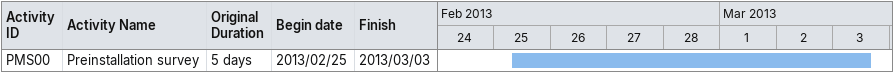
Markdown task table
| ID | Task | Original duration | Start | Finish |
|---|---|---|---|---|
| PMS00 | Preinstallation survey | 5d | 2013-02-25 | 2013-03-03 |
